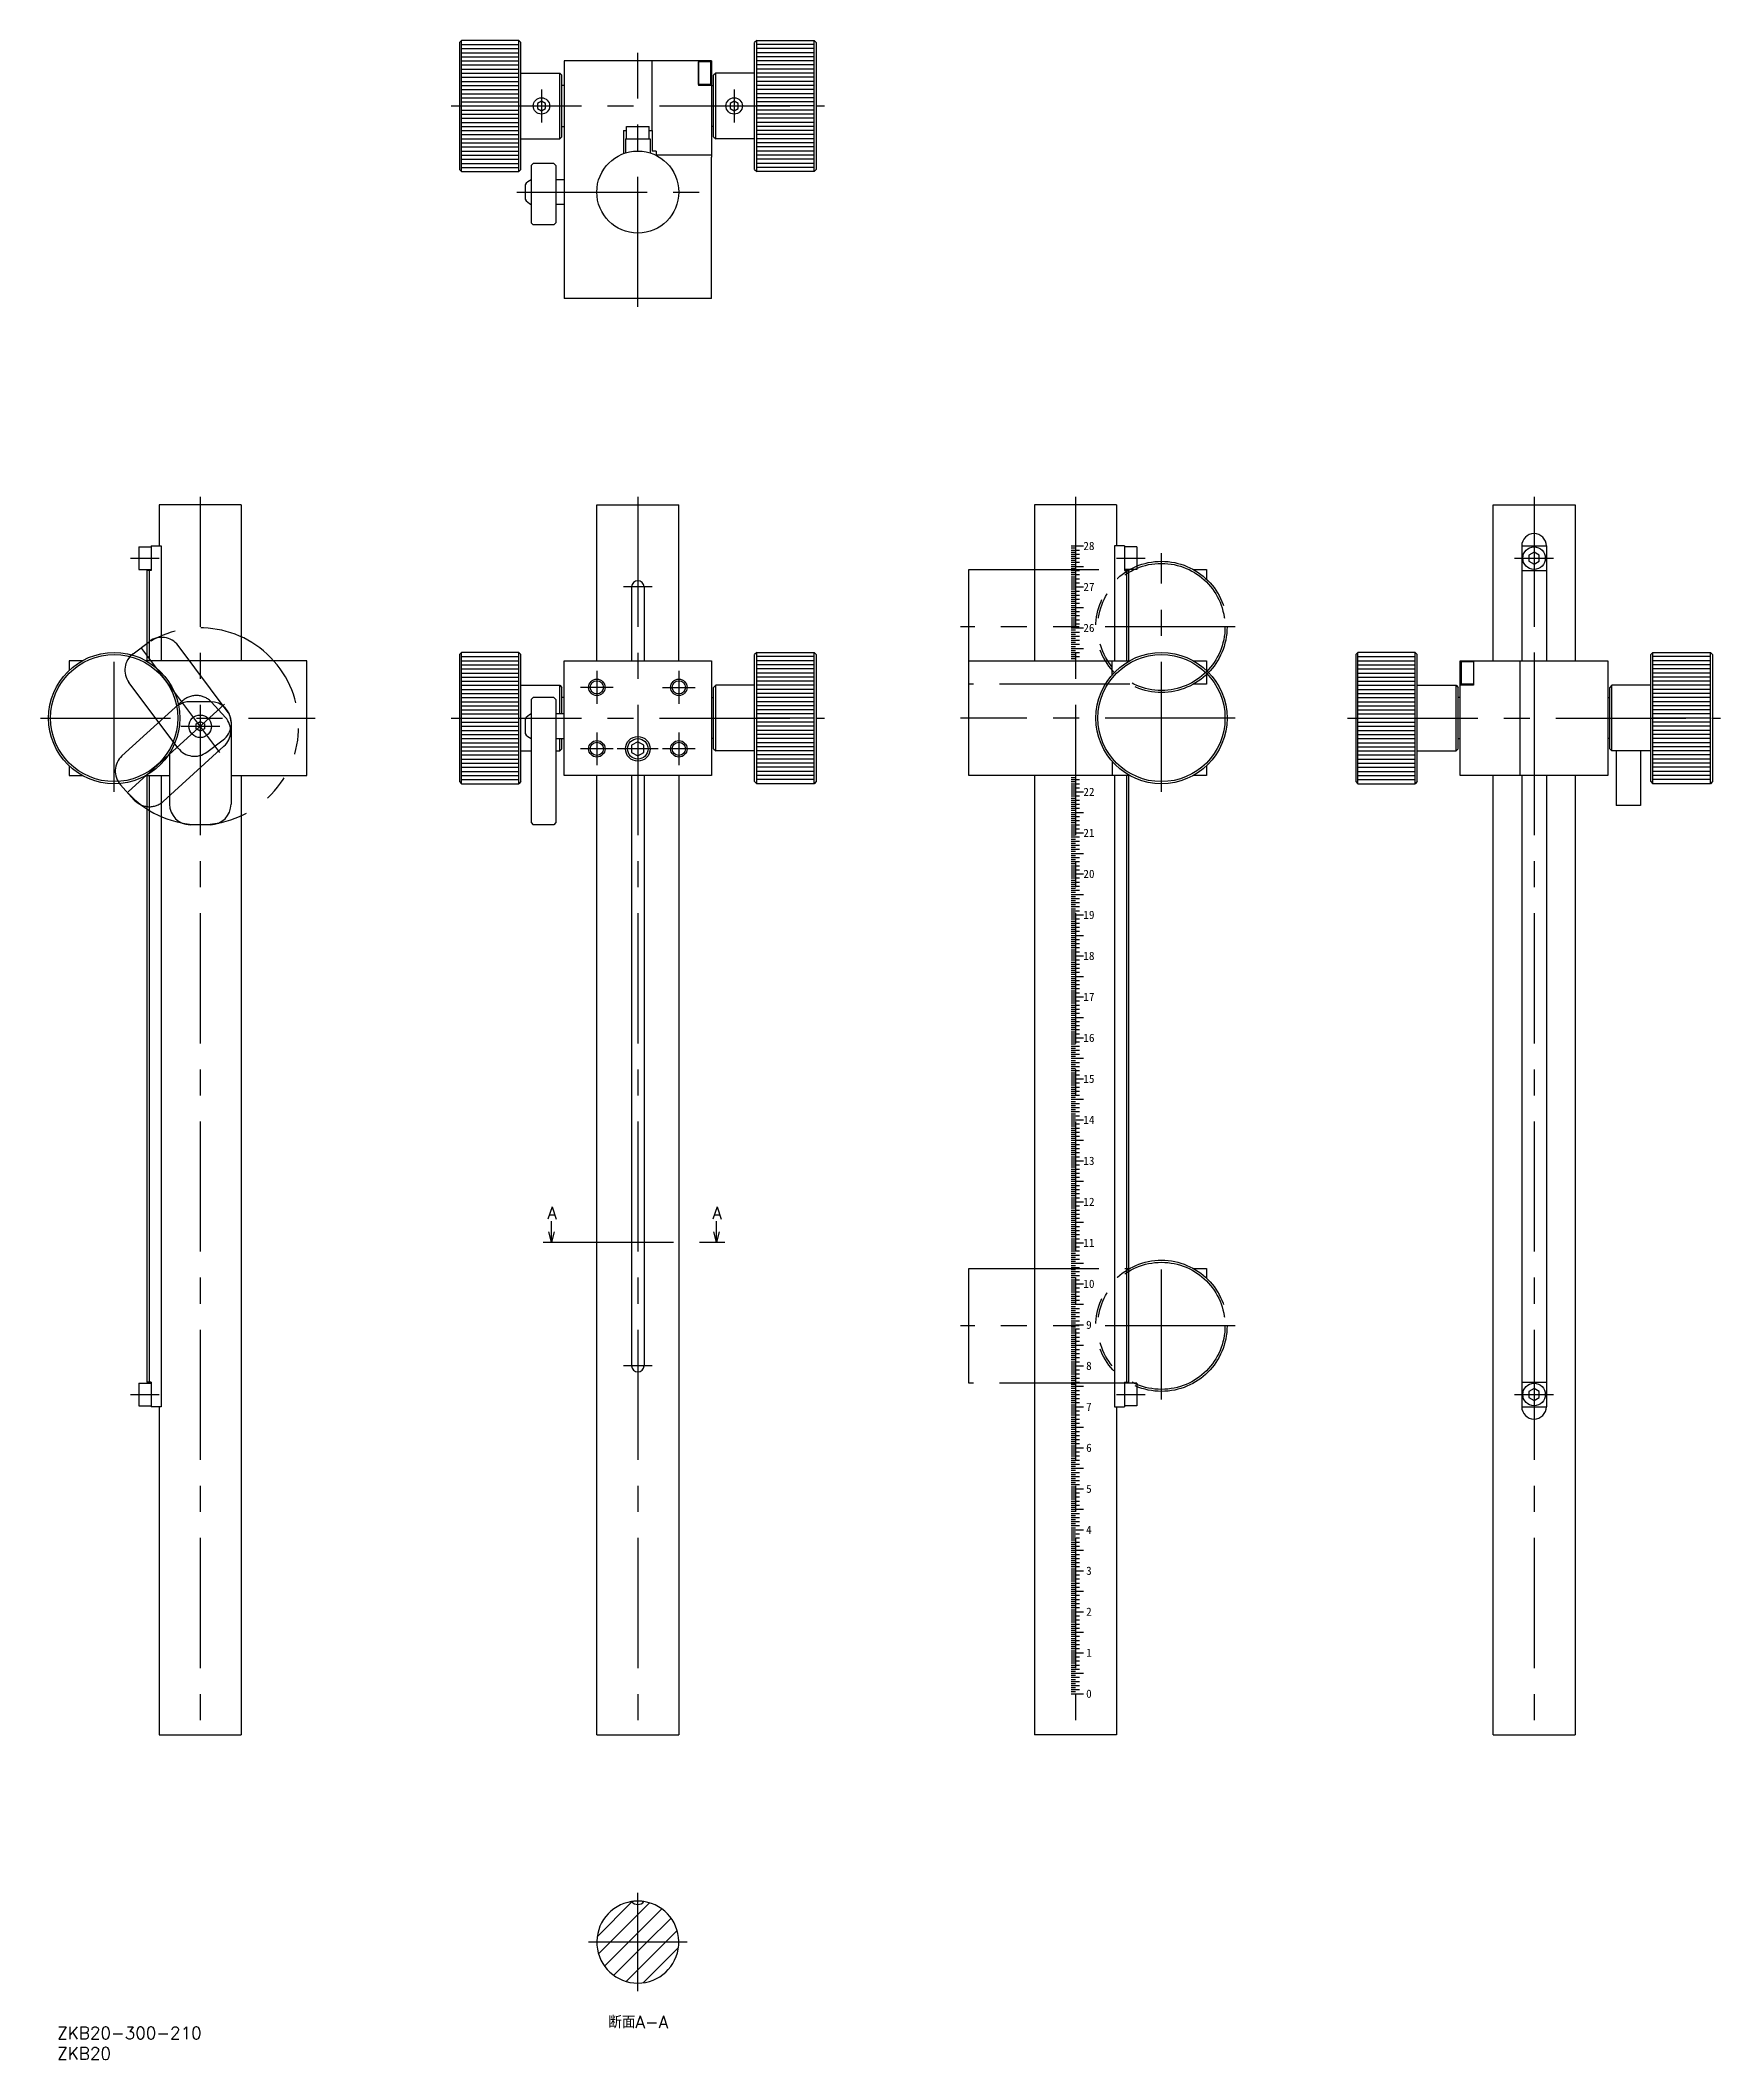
# Model space of a CAD drawing. Extents: x -146 to 264, y -327 to 165.
import ezdxf
from ezdxf.enums import TextEntityAlignment as Align

# ---------------------------------------------------------------- set-up
doc = ezdxf.new("R2010")
doc.units = 0
doc.linetypes.add('CENTER', pattern=[50.8, 31.75, -6.35, 6.35, -6.35])
doc.linetypes.add('PHANTOM', pattern=[63.5, 31.75, -6.35, 6.35, -6.35, 6.35, -6.35])
doc.layers.get('0').update_dxf_attribs({"linetype": 'CONTINUOUS'})
doc.layers.add('CENTER', color=1, linetype='CONTINUOUS')
doc.styles.add('MESR', font='txt', dxfattribs={"height": 2})
doc.styles.get("Standard").update_dxf_attribs({"font": 'txt.shx', "height": 3, "bigfont": 'bigfont.shx'})

# ---------------------------------------------------------------- blocks, each defined once
blk = doc.blocks.new('*U2')
at = {"color": 7, "linetype": 'CONTINUOUS'}
blk.add_text('ZKB20', height=3, dxfattribs=at).set_placement((-141.61, -327.26))
blk = doc.blocks.new('*U3')
at = {"color": 7, "linetype": 'CONTINUOUS'}
blk.add_text('ZKB20-300-210', height=3, dxfattribs=at).set_placement((-141.61, -322.26))
blk = doc.blocks.new('*U4')
at = {"color": 137, "linetype": 'CONTINUOUS'}
blk.add_text('断面A-A', height=3, dxfattribs=at).set_placement((-7.18, -319.61))
blk = doc.blocks.new('_OPEN30')
at = {"color": 0, "linetype": 'BYBLOCK'}
for p, q in [((-1, 0.27), (0, 0)), ((0, 0), (-1, -0.27)), ((0, 0), (-1, 0))]:
    blk.add_line(p, q, dxfattribs=at)
blk = doc.blocks.new('*U5')
at = {"color": 7, "linetype": 'CONTINUOUS'}
blk.add_lwpolyline([(19.2, -125.34), (19.2, -122.73)], dxfattribs=at)
at = {"color": 7, "linetype": 'CONTINUOUS', "xscale": 2.5, "yscale": 2.5, "zscale": 2.5, "rotation": 270}
blk.add_blockref('_OPEN30', (19.2, -127.84), dxfattribs=at)
blk = doc.blocks.new('*U6')
at = {"color": 137, "linetype": 'CONTINUOUS'}
blk.add_text('A', height=3, dxfattribs=at).set_placement((18.18, -122.21))
blk = doc.blocks.new('*U7')
at = {"color": 7, "linetype": 'CONTINUOUS'}
blk.add_lwpolyline([(-21.06, -125.34), (-21.06, -122.73)], dxfattribs=at)
at = {"color": 7, "linetype": 'CONTINUOUS', "xscale": 2.5, "yscale": 2.5, "zscale": 2.5, "rotation": 270}
blk.add_blockref('_OPEN30', (-21.06, -127.84), dxfattribs=at)
blk = doc.blocks.new('*U8')
at = {"color": 137, "linetype": 'CONTINUOUS'}
blk.add_text('A', height=3, dxfattribs=at).set_placement((-22.08, -122.21))

msp = doc.modelspace()

# ---------------------------------------------------------------- linework, layer by layer
at = {"color": 7, "linetype": 'CONTINUOUS'}
for p, q in [((-43, 165.33), (-43.5, 164.83)), ((-43.5, 164.83), (-43.5, 133.83)), ((-43, 133.33), (-43, 165.33)), ((-29, 165.33), (-43, 165.33)), ((-43, 164.33), (-29, 164.33)), ((-43, 163.33), (-29, 163.33)), ((-29, 133.33), (-29, 165.33)), ((-29, 165.33), (-28.5, 164.83)), ((-28.5, 157.33), (-28.5, 164.83)), ((29, 165.33), (28.5, 164.83)), ((28.5, 157.33), (28.5, 164.83)), ((29, 165.33), (43, 165.33)), ((29, 133.33), (29, 165.33)), ((43, 164.33), (29, 164.33)), ((43, 163.33), (29, 163.33)), ((43, 133.33), (43, 165.33)), ((43, 165.33), (43.5, 164.83)), ((43.5, 164.83), (43.5, 133.83)), ((-43, 162.33), (-29, 162.33)), ((-43, 161.33), (-29, 161.33)), ((-43, 160.33), (-29, 160.33)), ((-43, 159.33), (-29, 159.33)), ((-43, 158.33), (-29, 158.33)), ((-18, 160.33), (-18, 102.33)), ((3, 160.33), (-18, 160.33)), ((18, 160.33), (3, 160.33)), ((3.5, 143.33), (3.5, 160.33)), ((14.8, 160.33), (14.8, 154.33)), ((17.8, 160.08), (14.8, 160.08)), ((14.8, 154.58), (14.8, 160.08)), ((17.8, 154.58), (17.8, 160.08)), ((18, 160.33), (18, 136.83)), ((43, 162.33), (29, 162.33)), ((43, 161.33), (29, 161.33)), ((43, 160.33), (29, 160.33)), ((43, 159.33), (29, 159.33)), ((43, 158.33), (29, 158.33)), ((-43, 157.33), (-29, 157.33)), ((-43, 156.33), (-29, 156.33)), ((-43, 155.33), (-29, 155.33)), ((-43, 154.33), (-29, 154.33)), ((-43, 153.33), (-29, 153.33)), ((-28.5, 157.33), (-19, 157.33)), ((-28.5, 133.83), (-28.5, 157.33)), ((-19, 141.33), (-19, 157.33)), ((-19, 157.33), (-18.5, 156.83)), ((-18.5, 141.83), (-18.5, 156.83)), ((-18, 154.33), (-18.5, 154.33)), ((17.8, 154.58), (14.8, 154.58)), ((18, 154.33), (14.8, 154.33)), ((18, 154.33), (18.5, 154.33)), ((19, 157.33), (18.5, 156.83)), ((18.5, 141.83), (18.5, 156.83)), ((19, 141.33), (19, 157.33)), ((28.5, 157.33), (19, 157.33)), ((28.5, 133.83), (28.5, 157.33)), ((43, 157.33), (29, 157.33)), ((43, 156.33), (29, 156.33)), ((43, 155.33), (29, 155.33)), ((43, 154.33), (29, 154.33)), ((43, 153.33), (29, 153.33)), ((-43, 152.33), (-29, 152.33)), ((-43, 151.33), (-29, 151.33)), ((-43, 150.33), (-29, 150.33)), ((-43, 149.33), (-29, 149.33)), ((-43, 148.33), (-29, 148.33)), ((-23.5, 150.48), (-24.5, 149.91)), ((-24.5, 149.91), (-24.5, 148.75)), ((-24.5, 148.75), (-23.5, 148.17)), ((-22.5, 149.91), (-23.5, 150.48)), ((-23.5, 148.17), (-22.5, 148.75)), ((-22.5, 148.75), (-22.5, 149.91)), ((23.5, 150.48), (22.5, 149.91)), ((22.5, 149.91), (22.5, 148.75)), ((22.5, 148.75), (23.5, 148.17)), ((24.5, 149.91), (23.5, 150.48)), ((23.5, 148.17), (24.5, 148.75)), ((24.5, 148.75), (24.5, 149.91)), ((43, 152.33), (29, 152.33)), ((43, 151.33), (29, 151.33)), ((43, 150.33), (29, 150.33)), ((43, 149.33), (29, 149.33)), ((43, 148.33), (29, 148.33)), ((-43, 147.33), (-29, 147.33)), ((-43, 146.33), (-29, 146.33)), ((-43, 145.33), (-29, 145.33)), ((-43, 144.33), (-29, 144.33)), ((-43, 143.33), (-29, 143.33)), ((-18.5, 144.33), (-18, 144.33)), ((-3.5, 143.33), (-3.5, 137.7)), ((-3.5, 143.33), (-2.75, 143.33)), ((-2.75, 144.33), (2.75, 144.33)), ((-2.75, 141.33), (-2.75, 144.33)), ((2.75, 141.33), (2.75, 144.33)), ((2.75, 143.33), (3.5, 143.33)), ((3.5, 143.33), (3.5, 138.33)), ((18.5, 144.33), (18, 144.33)), ((43, 147.33), (29, 147.33)), ((43, 146.33), (29, 146.33)), ((43, 145.33), (29, 145.33)), ((43, 144.33), (29, 144.33)), ((43, 143.33), (29, 143.33)), ((-43, 142.33), (-29, 142.33)), ((-43, 141.33), (-29, 141.33)), ((-43, 140.33), (-29, 140.33)), ((-43, 139.33), (-29, 139.33)), ((-43, 138.33), (-29, 138.33)), ((-28.5, 141.33), (-19, 141.33)), ((-18.5, 141.83), (-19, 141.33)), ((-3, 141.33), (-3, 137.87)), ((-3, 141.33), (3, 141.33)), ((3, 141.33), (3, 137.87)), ((4.5, 138.33), (3.5, 138.33)), ((4.5, 138.33), (4.5, 137.33)), ((18.5, 141.83), (19, 141.33)), ((28.5, 141.33), (19, 141.33)), ((43, 142.33), (29, 142.33)), ((43, 141.33), (29, 141.33)), ((43, 140.33), (29, 140.33)), ((43, 139.33), (29, 139.33)), ((43, 138.33), (29, 138.33)), ((-43.5, 133.83), (-43, 133.33)), ((-43, 137.33), (-29, 137.33)), ((-43, 136.33), (-29, 136.33)), ((-43, 135.33), (-29, 135.33)), ((-43, 134.33), (-29, 134.33)), ((-43, 133.33), (-29, 133.33)), ((-28.5, 133.83), (-29, 133.33)), ((-25.5, 135.33), (-26, 134.83)), ((-26, 134.83), (-26, 120.83)), ((-20.5, 135.33), (-25.5, 135.33)), ((-20.5, 135.33), (-20, 134.83)), ((-20, 134.83), (-20, 120.83)), ((18, 137.33), (4.36, 137.33)), ((18, 102.33), (18, 136.83)), ((28.5, 133.83), (29, 133.33)), ((43, 137.33), (29, 137.33)), ((43, 136.33), (29, 136.33)), ((43, 135.33), (29, 135.33)), ((43, 134.33), (29, 134.33)), ((43, 133.33), (29, 133.33)), ((43.5, 133.83), (43, 133.33)), ((-27.5, 130.06), (-27.5, 126.6)), ((-18, 131.33), (-20, 131.33)), ((-18, 125.33), (-20, 125.33)), ((-26, 120.83), (-25.5, 120.33)), ((-20.5, 120.33), (-25.5, 120.33)), ((-20, 120.83), (-20.5, 120.33)), ((18, 102.33), (-18, 102.33)), ((-96.72, 52), (-116.72, 52)), ((-116.72, 52), (-116.72, 42)), ((-96.72, 52), (-96.72, 14)), ((-10, 14), (-10, 52)), ((-10, 52), (10, 52)), ((10, 14), (10, 52)), ((96.72, 52), (96.72, 14)), ((116.72, 52), (96.72, 52)), ((116.72, 52), (116.72, 42)), ((208.6, 14), (208.6, 52)), ((208.6, 52), (228.6, 52)), ((228.6, 52), (228.6, 14)), ((-121.72, 41.75), (-118.72, 41.75)), ((-121.72, 41.75), (-121.72, 36.25)), ((-118.72, 42), (-118.72, 36)), ((-118.72, 42), (-116.26, 42)), ((-116.26, 42), (-116.26, 14)), ((105.72, 42), (108.72, 42)), ((105.72, 41.5), (106.72, 41.5)), ((105.72, 41), (107.72, 41)), ((105.72, 40.5), (106.72, 40.5)), ((105.72, 40), (107.72, 40)), ((105.72, 39.5), (106.72, 39.5)), ((116.26, 42), (116.26, 14)), ((118.72, 42), (116.26, 42)), ((118.72, 42), (118.72, 36)), ((121.72, 41.75), (118.72, 41.75)), ((121.72, 41.75), (121.72, 36.25)), ((215.6, 42), (215.6, 14)), ((215.6, 42), (221.6, 42)), ((218.6, 40.44), (217.35, 39.72)), ((217.35, 39.72), (217.35, 38.28)), ((219.85, 39.72), (218.6, 40.44)), ((219.85, 38.28), (219.85, 39.72)), ((221.6, 42), (221.6, 14)), ((-121.72, 36.25), (-118.72, 36.25)), ((-119.72, 36), (-119.72, 14)), ((-118.72, 36), (-119.72, 36)), ((-119.22, 36), (-119.22, 14)), ((105.72, 39), (107.72, 39)), ((105.72, 38.5), (106.72, 38.5)), ((105.72, 38), (107.72, 38)), ((105.72, 37.5), (106.72, 37.5)), ((105.72, 37), (108.72, 37)), ((105.72, 36.5), (106.72, 36.5)), ((105.72, 36), (107.72, 36)), ((105.72, 35.5), (106.72, 35.5)), ((105.72, 35), (107.72, 35)), ((105.72, 34.5), (106.72, 34.5)), ((121.72, 36.25), (118.72, 36.25)), ((118.72, 36), (119.72, 36)), ((119.22, 36), (119.22, 14)), ((119.72, 36), (119.72, 14)), ((215.6, 36), (221.6, 36)), ((217.35, 38.28), (218.6, 37.56)), ((218.6, 37.56), (219.85, 38.28)), ((-1.51, 32), (-1.51, 14)), ((1.51, 32), (1.51, 14)), ((105.72, 34), (107.72, 34)), ((105.72, 33.5), (106.72, 33.5)), ((105.72, 33), (107.72, 33)), ((105.72, 32.5), (106.72, 32.5)), ((105.72, 32), (108.72, 32)), ((105.72, 31.5), (106.72, 31.5)), ((105.72, 31), (107.72, 31)), ((105.72, 30.5), (106.72, 30.5)), ((105.72, 30), (107.72, 30)), ((105.72, 29.5), (106.72, 29.5)), ((105.72, 29), (107.72, 29)), ((105.72, 28.5), (106.72, 28.5)), ((105.72, 28), (107.72, 28)), ((105.72, 27.5), (106.72, 27.5)), ((105.72, 27), (108.72, 27)), ((105.72, 26.5), (106.72, 26.5)), ((105.72, 26), (107.72, 26)), ((105.72, 25.5), (106.72, 25.5)), ((105.72, 25), (107.72, 25)), ((105.72, 24.5), (106.72, 24.5)), ((105.72, 24), (107.72, 24)), ((105.72, 23.5), (106.72, 23.5)), ((105.72, 23), (107.72, 23)), ((105.72, 22.5), (106.72, 22.5)), ((105.72, 22), (108.72, 22)), ((105.72, 21.5), (106.72, 21.5)), ((105.72, 21), (107.72, 21)), ((105.72, 20.5), (106.72, 20.5)), ((105.72, 20), (107.72, 20)), ((-43, 16), (-43.5, 15.5)), ((-43.5, 15.5), (-43.5, -15.5)), ((-43, -16), (-43, 16)), ((-29, 16), (-43, 16)), ((-43, 15), (-29, 15)), ((-29, -16), (-29, 16)), ((-29, 16), (-28.5, 15.5)), ((-28.5, 8), (-28.5, 15.5)), ((29, 16), (28.5, 15.5)), ((28.5, 8), (28.5, 15.5)), ((29, 16), (43, 16)), ((29, -16), (29, 16)), ((43, 15), (29, 15)), ((43, -16), (43, 16)), ((43, 16), (43.5, 15.5)), ((43.5, 15.5), (43.5, -15.5)), ((105.72, 19.5), (106.72, 19.5)), ((105.72, 19), (107.72, 19)), ((105.72, 18.5), (106.72, 18.5)), ((105.72, 18), (107.72, 18)), ((105.72, 17.5), (106.72, 17.5)), ((105.72, 17), (108.72, 17)), ((105.72, 16.5), (106.72, 16.5)), ((105.72, 16), (107.72, 16)), ((105.72, 15.5), (106.72, 15.5)), ((105.72, 15), (107.72, 15)), ((175.6, 16), (175.1, 15.5)), ((175.1, 15.5), (175.1, -15.5)), ((175.6, -16), (175.6, 16)), ((189.6, 16), (175.6, 16)), ((175.6, 15), (189.6, 15)), ((189.6, -16), (189.6, 16)), ((189.6, 16), (190.1, 15.5)), ((190.1, 8), (190.1, 15.5)), ((247.6, 16), (247.1, 15.5)), ((247.1, 8), (247.1, 15.5)), ((247.6, -16), (247.6, 16)), ((247.6, 16), (261.6, 16)), ((261.6, 15), (247.6, 15)), ((261.6, -16), (261.6, 16)), ((261.6, 16), (262.1, 15.5)), ((262.1, 15.5), (262.1, -15.5)), ((-138.72, 14), (-138.72, 11.62)), ((-135.46, 14), (-138.72, 14)), ((-80.72, 14), (-119.97, 14)), ((-80.72, -14), (-80.72, 14)), ((-43, 14), (-29, 14)), ((-43, 13), (-29, 13)), ((-43, 12), (-29, 12)), ((-43, 11), (-29, 11)), ((-43, 10), (-29, 10)), ((-18, -14), (-18, 14)), ((-18, 14), (18, 14)), ((18, 14), (18, -14)), ((43, 14), (29, 14)), ((43, 13), (29, 13)), ((43, 12), (29, 12)), ((43, 11), (29, 11)), ((43, 10), (29, 10)), ((80.72, 14), (119.97, 14)), ((80.72, -14), (80.72, 14)), ((105.72, 14.5), (106.72, 14.5)), ((115.72, 10.58), (115.72, 14)), ((135.46, 14), (138.72, 14)), ((138.72, 14), (138.72, 11.62)), ((175.6, 14), (189.6, 14)), ((175.6, 13), (189.6, 13)), ((175.6, 12), (189.6, 12)), ((175.6, 11), (189.6, 11)), ((175.6, 10), (189.6, 10)), ((200.6, 14), (236.6, 14)), ((200.6, -14), (200.6, 14)), ((200.8, 13.75), (200.8, 8.25)), ((203.8, 13.75), (200.8, 13.75)), ((203.8, 14), (203.8, 8)), ((215.1, 14), (215.1, -14)), ((236.6, 14), (236.6, -14)), ((261.6, 14), (247.6, 14)), ((261.6, 13), (247.6, 13)), ((261.6, 12), (247.6, 12)), ((261.6, 11), (247.6, 11)), ((261.6, 10), (247.6, 10)), ((-43, 9), (-29, 9)), ((-43, 8), (-29, 8)), ((-43, 7), (-29, 7)), ((-43, 6), (-29, 6)), ((-43, 5), (-29, 5)), ((-28.5, 8), (-19, 8)), ((-28.5, -15.5), (-28.5, 8)), ((-25.5, 5), (-26, 4.5)), ((-20.5, 5), (-25.5, 5)), ((-20.5, 5), (-20, 4.5)), ((-19, 1), (-19, 8)), ((-19, 8), (-18.5, 7.5)), ((-18.5, 1), (-18.5, 7.5)), ((-18, 5), (-18.5, 5)), ((18, 5), (18.5, 5)), ((19, 8), (18.5, 7.5)), ((18.5, -7.5), (18.5, 7.5)), ((28.5, 8), (19, 8)), ((19, -8), (19, 8)), ((28.5, -15.5), (28.5, 8)), ((43, 9), (29, 9)), ((43, 8), (29, 8)), ((43, 7), (29, 7)), ((43, 6), (29, 6)), ((43, 5), (29, 5)), ((175.6, 9), (189.6, 9)), ((175.6, 8), (189.6, 8)), ((175.6, 7), (189.6, 7)), ((175.6, 6), (189.6, 6)), ((175.6, 5), (189.6, 5)), ((190.1, -15.5), (190.1, 8)), ((190.1, 8), (199.6, 8)), ((199.6, -8), (199.6, 8)), ((199.6, 8), (200.1, 7.5)), ((200.1, -7.5), (200.1, 7.5)), ((200.6, 5), (200.1, 5)), ((203.8, 8), (200.6, 8)), ((203.8, 8.25), (200.8, 8.25)), ((236.6, 5), (237.1, 5)), ((237.6, 8), (237.1, 7.5)), ((237.1, -7.5), (237.1, 7.5)), ((247.1, 8), (237.6, 8)), ((237.6, -8), (237.6, 8)), ((247.1, -15.5), (247.1, 8)), ((261.6, 9), (247.6, 9)), ((261.6, 8), (247.6, 8)), ((261.6, 7), (247.6, 7)), ((261.6, 6), (247.6, 6)), ((261.6, 5), (247.6, 5)), ((-104.22, 4), (-109.22, 4)), ((-43, 4), (-29, 4)), ((-43, 3), (-29, 3)), ((-43, 2), (-29, 2)), ((-43, 1), (-29, 1)), ((-43, 0), (-29, 0)), ((-26, 4.5), (-26, -25.5)), ((-20, 4.5), (-20, -25.5)), ((-18, 1), (-20, 1)), ((43, 4), (29, 4)), ((43, 3), (29, 3)), ((43, 2), (29, 2)), ((43, 1), (29, 1)), ((43, 0), (29, 0)), ((175.6, 4), (189.6, 4)), ((175.6, 3), (189.6, 3)), ((175.6, 2), (189.6, 2)), ((175.6, 1), (189.6, 1)), ((261.6, 4), (247.6, 4)), ((261.6, 3), (247.6, 3)), ((261.6, 2), (247.6, 2)), ((261.6, 1), (247.6, 1)), ((-107.72, -1.42), (-106.72, -0.85)), ((-107.72, -2.58), (-107.72, -1.42)), ((-106.72, -3.15), (-107.72, -2.58)), ((-106.72, -0.85), (-105.72, -1.42)), ((-105.72, -2.58), (-106.72, -3.15)), ((-105.72, -1.42), (-105.72, -2.58)), ((-99.22, -1), (-99.22, -21)), ((-43, -1), (-29, -1)), ((-43, -2), (-29, -2)), ((-43, -3), (-29, -3)), ((-43, -4), (-29, -4)), ((-27.5, -0.27), (-27.5, -3.73)), ((43, -1), (29, -1)), ((43, -2), (29, -2)), ((43, -3), (29, -3)), ((43, -4), (29, -4)), ((175.6, 0), (189.6, 0)), ((175.6, -1), (189.6, -1)), ((175.6, -2), (189.6, -2)), ((175.6, -3), (189.6, -3)), ((175.6, -4), (189.6, -4)), ((261.6, 0), (247.6, 0)), ((261.6, -1), (247.6, -1)), ((261.6, -2), (247.6, -2)), ((261.6, -3), (247.6, -3)), ((261.6, -4), (247.6, -4)), ((-114.22, -8.59), (-114.22, -21)), ((-43, -5), (-29, -5)), ((-43, -6), (-29, -6)), ((-43, -7), (-29, -7)), ((-43, -8), (-29, -8)), ((-43, -9), (-29, -9)), ((-28.5, -8), (-26, -8)), ((-20, -5), (-18, -5)), ((-20, -8), (-19, -8)), ((-19, -8), (-19, -5)), ((-19, -8), (-18.5, -7.5)), ((-18.5, -7.5), (-18.5, -5)), ((0, -5.77), (-1.5, -6.63)), ((-1.5, -6.63), (-1.5, -8.37)), ((-1.5, -8.37), (0, -9.23)), ((1.5, -6.63), (0, -5.77)), ((0, -9.23), (1.5, -8.37)), ((1.5, -8.37), (1.5, -6.63)), ((18.5, -5), (18, -5)), ((18.5, -7.5), (19, -8)), ((28.5, -8), (19, -8)), ((43, -5), (29, -5)), ((43, -6), (29, -6)), ((43, -7), (29, -7)), ((43, -8), (29, -8)), ((43, -9), (29, -9)), ((175.6, -5), (189.6, -5)), ((175.6, -6), (189.6, -6)), ((175.6, -7), (189.6, -7)), ((175.6, -8), (189.6, -8)), ((175.6, -9), (189.6, -9)), ((190.1, -8), (199.6, -8)), ((200.1, -7.5), (199.6, -8)), ((200.1, -5), (200.6, -5)), ((237.1, -5), (236.6, -5)), ((237.1, -7.5), (237.6, -8)), ((247.1, -8), (237.6, -8)), ((238.6, -8), (238.6, -21.32)), ((244.6, -8), (244.6, -21.32)), ((261.6, -5), (247.6, -5)), ((261.6, -6), (247.6, -6)), ((261.6, -7), (247.6, -7)), ((261.6, -8), (247.6, -8)), ((261.6, -9), (247.6, -9)), ((-138.72, -11.62), (-138.72, -14)), ((-138.72, -14), (-135.46, -14)), ((-119.97, -14), (-114.22, -14)), ((-119.72, -14), (-119.72, -162)), ((-119.22, -14), (-119.22, -162)), ((-116.26, -14), (-116.26, -168)), ((-99.22, -14), (-80.72, -14)), ((-96.72, -14), (-96.72, -248)), ((-43, -10), (-29, -10)), ((-43, -11), (-29, -11)), ((-43, -12), (-29, -12)), ((-43, -13), (-29, -13)), ((-43, -14), (-29, -14)), ((18, -14), (-18, -14)), ((-10, -248), (-10, -14)), ((-1.51, -14), (-1.51, -158)), ((1.51, -14), (1.51, -158)), ((10, -14), (10, -248)), ((43, -10), (29, -10)), ((43, -11), (29, -11)), ((43, -12), (29, -12)), ((43, -13), (29, -13)), ((43, -14), (29, -14)), ((119.97, -14), (80.72, -14)), ((96.72, -14), (96.72, -248)), ((105.72, -14.5), (106.72, -14.5)), ((115.72, -10.58), (115.72, -14)), ((116.26, -14), (116.26, -168)), ((119.22, -14), (119.22, -162)), ((119.72, -14), (119.72, -162)), ((138.72, -14), (135.46, -14)), ((138.72, -11.62), (138.72, -14)), ((175.6, -10), (189.6, -10)), ((175.6, -11), (189.6, -11)), ((175.6, -12), (189.6, -12)), ((175.6, -13), (189.6, -13)), ((175.6, -14), (189.6, -14)), ((236.6, -14), (200.6, -14)), ((208.6, -248), (208.6, -14)), ((215.6, -14), (215.6, -168)), ((221.6, -14), (221.6, -168)), ((228.6, -14), (228.6, -248)), ((261.6, -10), (247.6, -10)), ((261.6, -11), (247.6, -11)), ((261.6, -12), (247.6, -12)), ((261.6, -13), (247.6, -13)), ((261.6, -14), (247.6, -14)), ((-43.5, -15.5), (-43, -16)), ((-43, -15), (-29, -15)), ((-43, -16), (-29, -16)), ((-28.5, -15.5), (-29, -16)), ((28.5, -15.5), (29, -16)), ((43, -15), (29, -15)), ((43, -16), (29, -16)), ((43.5, -15.5), (43, -16)), ((105.72, -15), (107.72, -15)), ((105.72, -15.5), (106.72, -15.5)), ((105.72, -16), (107.72, -16)), ((105.72, -16.5), (106.72, -16.5)), ((105.72, -17), (107.72, -17)), ((105.72, -17.5), (106.72, -17.5)), ((105.72, -18), (108.72, -18)), ((105.72, -18.5), (106.72, -18.5)), ((105.72, -19), (107.72, -19)), ((105.72, -19.5), (106.72, -19.5)), ((175.1, -15.5), (175.6, -16)), ((175.6, -15), (189.6, -15)), ((175.6, -16), (189.6, -16)), ((190.1, -15.5), (189.6, -16)), ((247.1, -15.5), (247.6, -16)), ((261.6, -15), (247.6, -15)), ((261.6, -16), (247.6, -16)), ((262.1, -15.5), (261.6, -16)), ((105.72, -20), (107.72, -20)), ((105.72, -20.5), (106.72, -20.5)), ((105.72, -21), (107.72, -21)), ((105.72, -21.5), (106.72, -21.5)), ((105.72, -22), (107.72, -22)), ((105.72, -22.5), (106.72, -22.5)), ((105.72, -23), (108.72, -23)), ((105.72, -23.5), (106.72, -23.5)), ((105.72, -24), (107.72, -24)), ((105.72, -24.5), (106.72, -24.5)), ((244.6, -21.32), (238.6, -21.32)), ((-104.22, -26), (-109.22, -26)), ((-26, -25.5), (-25.5, -26)), ((-20.5, -26), (-25.5, -26)), ((-20, -25.5), (-20.5, -26)), ((105.72, -25), (107.72, -25)), ((105.72, -25.5), (106.72, -25.5)), ((105.72, -26), (107.72, -26)), ((105.72, -26.5), (106.72, -26.5)), ((105.72, -27), (107.72, -27)), ((105.72, -27.5), (106.72, -27.5)), ((105.72, -28), (108.72, -28)), ((105.72, -28.5), (106.72, -28.5)), ((105.72, -29), (107.72, -29)), ((105.72, -29.5), (106.72, -29.5)), ((105.72, -30), (107.72, -30)), ((105.72, -30.5), (106.72, -30.5)), ((105.72, -31), (107.72, -31)), ((105.72, -31.5), (106.72, -31.5)), ((105.72, -32), (107.72, -32)), ((105.72, -32.5), (106.72, -32.5)), ((105.72, -33), (108.72, -33)), ((105.72, -33.5), (106.72, -33.5)), ((105.72, -34), (107.72, -34)), ((105.72, -34.5), (106.72, -34.5)), ((105.72, -35), (107.72, -35)), ((105.72, -35.5), (106.72, -35.5)), ((105.72, -36), (107.72, -36)), ((105.72, -36.5), (106.72, -36.5)), ((105.72, -37), (107.72, -37)), ((105.72, -37.5), (106.72, -37.5)), ((105.72, -38), (108.72, -38)), ((105.72, -38.5), (106.72, -38.5)), ((105.72, -39), (107.72, -39)), ((105.72, -39.5), (106.72, -39.5)), ((105.72, -40), (107.72, -40)), ((105.72, -40.5), (106.72, -40.5)), ((105.72, -41), (107.72, -41)), ((105.72, -41.5), (106.72, -41.5)), ((105.72, -42), (107.72, -42)), ((105.72, -42.5), (106.72, -42.5)), ((105.72, -43), (108.72, -43)), ((105.72, -43.5), (106.72, -43.5)), ((105.72, -44), (107.72, -44)), ((105.72, -44.5), (106.72, -44.5)), ((105.72, -45), (107.72, -45)), ((105.72, -45.5), (106.72, -45.5)), ((105.72, -46), (107.72, -46)), ((105.72, -46.5), (106.72, -46.5)), ((105.72, -47), (107.72, -47)), ((105.72, -47.5), (106.72, -47.5)), ((105.72, -48), (108.72, -48)), ((105.72, -48.5), (106.72, -48.5)), ((105.72, -49), (107.72, -49)), ((105.72, -49.5), (106.72, -49.5)), ((105.72, -50), (107.72, -50)), ((105.72, -50.5), (106.72, -50.5)), ((105.72, -51), (107.72, -51)), ((105.72, -51.5), (106.72, -51.5)), ((105.72, -52), (107.72, -52)), ((105.72, -52.5), (106.72, -52.5)), ((105.72, -53), (108.72, -53)), ((105.72, -53.5), (106.72, -53.5)), ((105.72, -54), (107.72, -54)), ((105.72, -54.5), (106.72, -54.5)), ((105.72, -55), (107.72, -55)), ((105.72, -55.5), (106.72, -55.5)), ((105.72, -56), (107.72, -56)), ((105.72, -56.5), (106.72, -56.5)), ((105.72, -57), (107.72, -57)), ((105.72, -57.5), (106.72, -57.5)), ((105.72, -58), (108.72, -58)), ((105.72, -58.5), (106.72, -58.5)), ((105.72, -59), (107.72, -59)), ((105.72, -59.5), (106.72, -59.5)), ((105.72, -60), (107.72, -60)), ((105.72, -60.5), (106.72, -60.5)), ((105.72, -61), (107.72, -61)), ((105.72, -61.5), (106.72, -61.5)), ((105.72, -62), (107.72, -62)), ((105.72, -62.5), (106.72, -62.5)), ((105.72, -63), (108.72, -63)), ((105.72, -63.5), (106.72, -63.5)), ((105.72, -64), (107.72, -64)), ((105.72, -64.5), (106.72, -64.5)), ((105.72, -65), (107.72, -65)), ((105.72, -65.5), (106.72, -65.5)), ((105.72, -66), (107.72, -66)), ((105.72, -66.5), (106.72, -66.5)), ((105.72, -67), (107.72, -67)), ((105.72, -67.5), (106.72, -67.5)), ((105.72, -68), (108.72, -68)), ((105.72, -68.5), (106.72, -68.5)), ((105.72, -69), (107.72, -69)), ((105.72, -69.5), (106.72, -69.5)), ((105.72, -70), (107.72, -70)), ((105.72, -70.5), (106.72, -70.5)), ((105.72, -71), (107.72, -71)), ((105.72, -71.5), (106.72, -71.5)), ((105.72, -72), (107.72, -72)), ((105.72, -72.5), (106.72, -72.5)), ((105.72, -73), (108.72, -73)), ((105.72, -73.5), (106.72, -73.5)), ((105.72, -74), (107.72, -74)), ((105.72, -74.5), (106.72, -74.5)), ((105.72, -75), (107.72, -75)), ((105.72, -75.5), (106.72, -75.5)), ((105.72, -76), (107.72, -76)), ((105.72, -76.5), (106.72, -76.5)), ((105.72, -77), (107.72, -77)), ((105.72, -77.5), (106.72, -77.5)), ((105.72, -78), (108.72, -78)), ((105.72, -78.5), (106.72, -78.5)), ((105.72, -79), (107.72, -79)), ((105.72, -79.5), (106.72, -79.5)), ((105.72, -80), (107.72, -80)), ((105.72, -80.5), (106.72, -80.5)), ((105.72, -81), (107.72, -81)), ((105.72, -81.5), (106.72, -81.5)), ((105.72, -82), (107.72, -82)), ((105.72, -82.5), (106.72, -82.5)), ((105.72, -83), (108.72, -83)), ((105.72, -83.5), (106.72, -83.5)), ((105.72, -84), (107.72, -84)), ((105.72, -84.5), (106.72, -84.5)), ((105.72, -85), (107.72, -85)), ((105.72, -85.5), (106.72, -85.5)), ((105.72, -86), (107.72, -86)), ((105.72, -86.5), (106.72, -86.5)), ((105.72, -87), (107.72, -87)), ((105.72, -87.5), (106.72, -87.5)), ((105.72, -88), (108.72, -88)), ((105.72, -88.5), (106.72, -88.5)), ((105.72, -89), (107.72, -89)), ((105.72, -89.5), (106.72, -89.5)), ((105.72, -90), (107.72, -90)), ((105.72, -90.5), (106.72, -90.5)), ((105.72, -91), (107.72, -91)), ((105.72, -91.5), (106.72, -91.5)), ((105.72, -92), (107.72, -92)), ((105.72, -92.5), (106.72, -92.5)), ((105.72, -93), (108.72, -93)), ((105.72, -93.5), (106.72, -93.5)), ((105.72, -94), (107.72, -94)), ((105.72, -94.5), (106.72, -94.5)), ((105.72, -95), (107.72, -95)), ((105.72, -95.5), (106.72, -95.5)), ((105.72, -96), (107.72, -96)), ((105.72, -96.5), (106.72, -96.5)), ((105.72, -97), (107.72, -97)), ((105.72, -97.5), (106.72, -97.5)), ((105.72, -98), (108.72, -98)), ((105.72, -98.5), (106.72, -98.5)), ((105.72, -99), (107.72, -99)), ((105.72, -99.5), (106.72, -99.5)), ((105.72, -100), (107.72, -100)), ((105.72, -100.5), (106.72, -100.5)), ((105.72, -101), (107.72, -101)), ((105.72, -101.5), (106.72, -101.5)), ((105.72, -102), (107.72, -102)), ((105.72, -102.5), (106.72, -102.5)), ((105.72, -103), (108.72, -103)), ((105.72, -103.5), (106.72, -103.5)), ((105.72, -104), (107.72, -104)), ((105.72, -104.5), (106.72, -104.5)), ((105.72, -105), (107.72, -105)), ((105.72, -105.5), (106.72, -105.5)), ((105.72, -106), (107.72, -106)), ((105.72, -106.5), (106.72, -106.5)), ((105.72, -107), (107.72, -107)), ((105.72, -107.5), (106.72, -107.5)), ((105.72, -108), (108.72, -108)), ((105.72, -108.5), (106.72, -108.5)), ((105.72, -109), (107.72, -109)), ((105.72, -109.5), (106.72, -109.5)), ((105.72, -110), (107.72, -110)), ((105.72, -110.5), (106.72, -110.5)), ((105.72, -111), (107.72, -111)), ((105.72, -111.5), (106.72, -111.5)), ((105.72, -112), (107.72, -112)), ((105.72, -112.5), (106.72, -112.5)), ((105.72, -113), (108.72, -113)), ((105.72, -113.5), (106.72, -113.5)), ((105.72, -114), (107.72, -114)), ((105.72, -114.5), (106.72, -114.5)), ((105.72, -115), (107.72, -115)), ((105.72, -115.5), (106.72, -115.5)), ((105.72, -116), (107.72, -116)), ((105.72, -116.5), (106.72, -116.5)), ((105.72, -117), (107.72, -117)), ((105.72, -117.5), (106.72, -117.5)), ((105.72, -118), (108.72, -118)), ((105.72, -118.5), (106.72, -118.5)), ((105.72, -119), (107.72, -119)), ((105.72, -119.5), (106.72, -119.5)), ((105.72, -120), (107.72, -120)), ((105.72, -120.5), (106.72, -120.5)), ((105.72, -121), (107.72, -121)), ((105.72, -121.5), (106.72, -121.5)), ((105.72, -122), (107.72, -122)), ((105.72, -122.5), (106.72, -122.5)), ((105.72, -123), (108.72, -123)), ((105.72, -123.5), (106.72, -123.5)), ((105.72, -124), (107.72, -124)), ((105.72, -124.5), (106.72, -124.5)), ((105.72, -125), (107.72, -125)), ((105.72, -125.5), (106.72, -125.5)), ((105.72, -126), (107.72, -126)), ((105.72, -126.5), (106.72, -126.5)), ((105.72, -127), (107.72, -127)), ((105.72, -127.5), (106.72, -127.5)), ((105.72, -128), (108.72, -128)), ((105.72, -128.5), (106.72, -128.5)), ((105.72, -129), (107.72, -129)), ((105.72, -129.5), (106.72, -129.5)), ((105.72, -130), (107.72, -130)), ((105.72, -130.5), (106.72, -130.5)), ((105.72, -131), (107.72, -131)), ((105.72, -131.5), (106.72, -131.5)), ((105.72, -132), (107.72, -132)), ((105.72, -132.5), (106.72, -132.5)), ((105.72, -133), (108.72, -133)), ((105.72, -133.5), (106.72, -133.5)), ((105.72, -134), (107.72, -134)), ((105.72, -134.5), (106.72, -134.5)), ((105.72, -135), (107.72, -135)), ((105.72, -135.5), (106.72, -135.5)), ((105.72, -136), (107.72, -136)), ((105.72, -136.5), (106.72, -136.5)), ((105.72, -137), (107.72, -137)), ((105.72, -137.5), (106.72, -137.5)), ((105.72, -138), (108.72, -138)), ((105.72, -138.5), (106.72, -138.5)), ((105.72, -139), (107.72, -139)), ((105.72, -139.5), (106.72, -139.5)), ((105.72, -140), (107.72, -140)), ((105.72, -140.5), (106.72, -140.5)), ((105.72, -141), (107.72, -141)), ((105.72, -141.5), (106.72, -141.5)), ((105.72, -142), (107.72, -142)), ((105.72, -142.5), (106.72, -142.5)), ((105.72, -143), (108.72, -143)), ((105.72, -143.5), (106.72, -143.5)), ((105.72, -144), (107.72, -144)), ((105.72, -144.5), (106.72, -144.5)), ((105.72, -145), (107.72, -145)), ((105.72, -145.5), (106.72, -145.5)), ((105.72, -146), (107.72, -146)), ((105.72, -146.5), (106.72, -146.5)), ((105.72, -147), (107.72, -147)), ((105.72, -147.5), (106.72, -147.5)), ((105.72, -148), (108.72, -148)), ((105.72, -148.5), (106.72, -148.5)), ((105.72, -149), (107.72, -149)), ((105.72, -149.5), (106.72, -149.5)), ((105.72, -150), (107.72, -150)), ((105.72, -150.5), (106.72, -150.5)), ((105.72, -151), (107.72, -151)), ((105.72, -151.5), (106.72, -151.5)), ((105.72, -152), (107.72, -152)), ((105.72, -152.5), (106.72, -152.5)), ((105.72, -153), (108.72, -153)), ((105.72, -153.5), (106.72, -153.5)), ((105.72, -154), (107.72, -154)), ((105.72, -154.5), (106.72, -154.5)), ((105.72, -155), (107.72, -155)), ((105.72, -155.5), (106.72, -155.5)), ((105.72, -156), (107.72, -156)), ((105.72, -156.5), (106.72, -156.5)), ((105.72, -157), (107.72, -157)), ((105.72, -157.5), (106.72, -157.5)), ((-121.72, -162.25), (-118.72, -162.25)), ((-121.72, -162.25), (-121.72, -167.75)), ((-118.72, -162), (-119.72, -162)), ((-118.72, -162), (-118.72, -168)), ((105.72, -158), (108.72, -158)), ((105.72, -158.5), (106.72, -158.5)), ((105.72, -159), (107.72, -159)), ((105.72, -159.5), (106.72, -159.5)), ((105.72, -160), (107.72, -160)), ((105.72, -160.5), (106.72, -160.5)), ((105.72, -161), (107.72, -161)), ((105.72, -161.5), (106.72, -161.5)), ((105.72, -162), (107.72, -162)), ((105.72, -162.5), (106.72, -162.5)), ((118.72, -162), (119.72, -162)), ((118.72, -162), (118.72, -168)), ((121.72, -162.25), (118.72, -162.25)), ((121.72, -162.25), (121.72, -167.75)), ((215.6, -162), (221.6, -162)), ((105.72, -163), (108.72, -163)), ((105.72, -163.5), (106.72, -163.5)), ((105.72, -164), (107.72, -164)), ((105.72, -164.5), (106.72, -164.5)), ((105.72, -165), (107.72, -165)), ((105.72, -165.5), (106.72, -165.5)), ((105.72, -166), (107.72, -166)), ((105.72, -166.5), (106.72, -166.5)), ((105.72, -167), (107.72, -167)), ((218.6, -163.56), (217.35, -164.28)), ((217.35, -164.28), (217.35, -165.72)), ((217.35, -165.72), (218.6, -166.44)), ((219.85, -164.28), (218.6, -163.56)), ((218.6, -166.44), (219.85, -165.72)), ((219.85, -165.72), (219.85, -164.28)), ((-121.72, -167.75), (-118.72, -167.75)), ((-116.26, -168), (-118.72, -168)), ((-116.72, -168), (-116.72, -248)), ((105.72, -167.5), (106.72, -167.5)), ((105.72, -168), (108.72, -168)), ((105.72, -168.5), (106.72, -168.5)), ((105.72, -169), (107.72, -169)), ((105.72, -169.5), (106.72, -169.5)), ((105.72, -170), (107.72, -170)), ((105.72, -170.5), (106.72, -170.5)), ((105.72, -171), (107.72, -171)), ((105.72, -171.5), (106.72, -171.5)), ((105.72, -172), (107.72, -172)), ((116.26, -168), (118.72, -168)), ((116.72, -168), (116.72, -248)), ((121.72, -167.75), (118.72, -167.75)), ((215.6, -168), (221.6, -168)), ((105.72, -172.5), (106.72, -172.5)), ((105.72, -173), (108.72, -173)), ((105.72, -173.5), (106.72, -173.5)), ((105.72, -174), (107.72, -174)), ((105.72, -174.5), (106.72, -174.5)), ((105.72, -175), (107.72, -175)), ((105.72, -175.5), (106.72, -175.5)), ((105.72, -176), (107.72, -176)), ((105.72, -176.5), (106.72, -176.5)), ((105.72, -177), (107.72, -177)), ((105.72, -177.5), (106.72, -177.5)), ((105.72, -178), (108.72, -178)), ((105.72, -178.5), (106.72, -178.5)), ((105.72, -179), (107.72, -179)), ((105.72, -179.5), (106.72, -179.5)), ((105.72, -180), (107.72, -180)), ((105.72, -180.5), (106.72, -180.5)), ((105.72, -181), (107.72, -181)), ((105.72, -181.5), (106.72, -181.5)), ((105.72, -182), (107.72, -182)), ((105.72, -182.5), (106.72, -182.5)), ((105.72, -183), (108.72, -183)), ((105.72, -183.5), (106.72, -183.5)), ((105.72, -184), (107.72, -184)), ((105.72, -184.5), (106.72, -184.5)), ((105.72, -185), (107.72, -185)), ((105.72, -185.5), (106.72, -185.5)), ((105.72, -186), (107.72, -186)), ((105.72, -186.5), (106.72, -186.5)), ((105.72, -187), (107.72, -187)), ((105.72, -187.5), (106.72, -187.5)), ((105.72, -188), (108.72, -188)), ((105.72, -188.5), (106.72, -188.5)), ((105.72, -189), (107.72, -189)), ((105.72, -189.5), (106.72, -189.5)), ((105.72, -190), (107.72, -190)), ((105.72, -190.5), (106.72, -190.5)), ((105.72, -191), (107.72, -191)), ((105.72, -191.5), (106.72, -191.5)), ((105.72, -192), (107.72, -192)), ((105.72, -192.5), (106.72, -192.5)), ((105.72, -193), (108.72, -193)), ((105.72, -193.5), (106.72, -193.5)), ((105.72, -194), (107.72, -194)), ((105.72, -194.5), (106.72, -194.5)), ((105.72, -195), (107.72, -195)), ((105.72, -195.5), (106.72, -195.5)), ((105.72, -196), (107.72, -196)), ((105.72, -196.5), (106.72, -196.5)), ((105.72, -197), (107.72, -197)), ((105.72, -197.5), (106.72, -197.5)), ((105.72, -198), (108.72, -198)), ((105.72, -198.5), (106.72, -198.5)), ((105.72, -199), (107.72, -199)), ((105.72, -199.5), (106.72, -199.5)), ((105.72, -200), (107.72, -200)), ((105.72, -200.5), (106.72, -200.5)), ((105.72, -201), (107.72, -201)), ((105.72, -201.5), (106.72, -201.5)), ((105.72, -202), (107.72, -202)), ((105.72, -202.5), (106.72, -202.5)), ((105.72, -203), (108.72, -203)), ((105.72, -203.5), (106.72, -203.5)), ((105.72, -204), (107.72, -204)), ((105.72, -204.5), (106.72, -204.5)), ((105.72, -205), (107.72, -205)), ((105.72, -205.5), (106.72, -205.5)), ((105.72, -206), (107.72, -206)), ((105.72, -206.5), (106.72, -206.5)), ((105.72, -207), (107.72, -207)), ((105.72, -207.5), (106.72, -207.5)), ((105.72, -208), (108.72, -208)), ((105.72, -208.5), (106.72, -208.5)), ((105.72, -209), (107.72, -209)), ((105.72, -209.5), (106.72, -209.5)), ((105.72, -210), (107.72, -210)), ((105.72, -210.5), (106.72, -210.5)), ((105.72, -211), (107.72, -211)), ((105.72, -211.5), (106.72, -211.5)), ((105.72, -212), (107.72, -212)), ((105.72, -212.5), (106.72, -212.5)), ((105.72, -213), (108.72, -213)), ((105.72, -213.5), (106.72, -213.5)), ((105.72, -214), (107.72, -214)), ((105.72, -214.5), (106.72, -214.5)), ((105.72, -215), (107.72, -215)), ((105.72, -215.5), (106.72, -215.5)), ((105.72, -216), (107.72, -216)), ((105.72, -216.5), (106.72, -216.5)), ((105.72, -217), (107.72, -217)), ((105.72, -217.5), (106.72, -217.5)), ((105.72, -218), (108.72, -218)), ((105.72, -218.5), (106.72, -218.5)), ((105.72, -219), (107.72, -219)), ((105.72, -219.5), (106.72, -219.5)), ((105.72, -220), (107.72, -220)), ((105.72, -220.5), (106.72, -220.5)), ((105.72, -221), (107.72, -221)), ((105.72, -221.5), (106.72, -221.5)), ((105.72, -222), (107.72, -222)), ((105.72, -222.5), (106.72, -222.5)), ((105.72, -223), (108.72, -223)), ((105.72, -223.5), (106.72, -223.5)), ((105.72, -224), (107.72, -224)), ((105.72, -224.5), (106.72, -224.5)), ((105.72, -225), (107.72, -225)), ((105.72, -225.5), (106.72, -225.5)), ((105.72, -226), (107.72, -226)), ((105.72, -226.5), (106.72, -226.5)), ((105.72, -227), (107.72, -227)), ((105.72, -227.5), (106.72, -227.5)), ((105.72, -228), (108.72, -228)), ((105.72, -228.5), (106.72, -228.5)), ((105.72, -229), (107.72, -229)), ((105.72, -229.5), (106.72, -229.5)), ((105.72, -230), (107.72, -230)), ((105.72, -230.5), (106.72, -230.5)), ((105.72, -231), (107.72, -231)), ((105.72, -231.5), (106.72, -231.5)), ((105.72, -232), (107.72, -232)), ((105.72, -232.5), (106.72, -232.5)), ((105.72, -233), (108.72, -233)), ((105.72, -233.5), (106.72, -233.5)), ((105.72, -234), (107.72, -234)), ((105.72, -234.5), (106.72, -234.5)), ((105.72, -235), (107.72, -235)), ((105.72, -235.5), (106.72, -235.5)), ((105.72, -236), (107.72, -236)), ((105.72, -236.5), (106.72, -236.5)), ((105.72, -237), (107.72, -237)), ((105.72, -237.5), (106.72, -237.5)), ((105.72, -238), (108.72, -238)), ((-116.72, -248), (-96.72, -248)), ((-10, -248), (10, -248)), ((116.72, -248), (96.72, -248)), ((208.6, -248), (228.6, -248))]:
    msp.add_line(p, q, dxfattribs=at)
at = {"color": 3, "linetype": 'PHANTOM'}
for p, q in [((80.72, 8.25), (80.72, 36.25)), ((80.72, 36.25), (119.97, 36.25)), ((135.46, 36.25), (138.72, 36.25)), ((138.72, 36.25), (138.72, 33.87)), ((145.72, 22.25), (78.72, 22.25)), ((-123.12, 15.7), (-119.12, 18.7)), ((-101.92, -8.4), (-122.32, 18.8)), ((-100.12, 1.7), (-112.12, 17.7)), ((138.72, 10.63), (138.72, 8.25)), ((-112.12, -7.3), (-124.12, 8.7)), ((119.97, 8.25), (80.72, 8.25)), ((138.72, 8.25), (135.46, 8.25)), ((-100.79, 3.38), (-125.97, -19.47)), ((-111.02, 4.23), (-125.83, -9.21)), ((-100.59, 0.18), (-103.95, 3.88)), ((-100.94, -6.88), (-115.75, -20.32)), ((-105.12, -8.3), (-101.12, -5.3)), ((-122.81, -19.98), (-126.17, -16.28)), ((127.72, -166.25), (127.72, -130.25)), ((80.72, -162.25), (80.72, -134.25)), ((80.72, -134.25), (119.97, -134.25)), ((135.46, -134.25), (138.72, -134.25)), ((138.72, -134.25), (138.72, -136.63)), ((145.72, -148.25), (78.72, -148.25)), ((119.97, -162.25), (80.72, -162.25))]:
    msp.add_line(p, q, dxfattribs=at)
at = {"color": 3, "linetype": 'CONTINUOUS'}
for p, q in [((-9.91, -297.28), (-1.43, -288.8)), ((0, -291.86), (2.85, -289.01)), ((0, -296.35), (5.86, -290.49)), ((-6.74, -298.6), (0, -291.86)), ((2.24, -298.6), (8.1, -292.74)), ((-9.59, -301.44), (-6.74, -298.6)), ((-8.11, -304.45), (-2.25, -298.6)), ((-2.25, -298.6), (0, -296.35)), ((0, -300.84), (2.24, -298.6)), ((0, -305.33), (6.73, -298.6)), ((1.31, -308.51), (9.91, -299.9)), ((6.73, -298.6), (9.58, -295.74)), ((-5.86, -306.7), (0, -300.84)), ((-2.85, -308.18), (0, -305.33))]:
    msp.add_line(p, q, dxfattribs=at)
at = {"color": 7, "linetype": 'CONTINUOUS'}
for centre, radius in [((-23.5, 149.33), 2), ((23.5, 149.33), 2), ((0, 128.33), 10), ((218.6, 39), 2.75), ((-127.72, 0), 16), ((-127.72, 0), 15.5), ((127.72, 0), 16), ((127.72, 0), 15.5), ((-10, 7.5), 1.62), ((10, 7.5), 1.62), ((-106.72, -2), 2.75), ((0, -7.5), 3), ((-10, -7.5), 1.62), ((0, -7.5), 2.5), ((10, -7.5), 1.62), ((218.6, -165), 2.75)]:
    msp.add_circle(centre, radius, dxfattribs=at)
at = {"color": 3, "linetype": 'PHANTOM'}
for centre, radius in [((127.72, 22.25), 16), ((127.72, 22.25), 15.5), ((127.72, -148.25), 16), ((127.72, -148.25), 15.5)]:
    msp.add_circle(centre, radius, dxfattribs=at)
at = {"color": 3, "linetype": 'CONTINUOUS'}
for centre in [(-10, 7.5), (10, 7.5), (-10, -7.5), (10, -7.5)]:
    msp.add_circle(centre, 2, dxfattribs=at)
at = {"color": 7, "linetype": 'CONTINUOUS'}
for centre, radius, start, end in [((-24.75, 128.33), 3.25, 112.6199, 147.7958), ((-24.75, 128.33), 3.25, 212.2042, 247.3801), ((218.6, 42), 3, 0, 180), ((0, 32), 1.51, 0, 180), ((-109.22, -1), 5, 90, 124.1976), ((-104.22, -1), 5, 0, 90), ((-24.75, -2), 3.25, 112.6199, 147.7958), ((-24.75, -2), 3.25, 212.2042, 247.3801), ((-109.22, -21), 5, 180, 270), ((-104.22, -21), 5, 270, 0), ((0, -158), 1.51, 180, 0), ((218.6, -168), 3, 180, 0), ((0, -298.6), 10, 98.6706, 81.3294), ((0, -287.4), 2, 221.0823, 318.9177)]:
    msp.add_arc(centre, radius, start, end, dxfattribs=at)
at = {"color": 3, "linetype": 'PHANTOM'}
for centre, radius, start, end in [((-106.72, -2), 24, 222.2194, 126.8708), ((-120.12, 11.7), 5, 126.8708, 216.8708), ((-116.12, 14.7), 5, 36.8708, 126.8708), ((-107.66, 0.52), 5, 42.2194, 132.2194), ((-104.12, -1.3), 5, 306.8708, 36.8708), ((-104.3, -3.18), 5, 312.2194, 42.2194), ((-122.47, -12.92), 5, 132.2194, 222.2194), ((-108.12, -4.3), 5, 216.8708, 306.8708), ((-119.11, -16.62), 5, 222.2194, 312.2194), ((0, -298.6), 10, 81.3294, 98.6706)]:
    msp.add_arc(centre, radius, start, end, dxfattribs=at)
at = {"layer": 'CENTER', "color": 1, "linetype": 'CENTER'}
for p, q in [((0, 100.33), (0, 162.33)), ((-23.5, 153.33), (-23.5, 145.33)), ((23.5, 153.33), (23.5, 145.33)), ((-45.5, 149.33), (45.5, 149.33)), ((-29.5, 128.33), (20, 128.33)), ((-106.72, 54), (-106.72, -250)), ((0, 54), (0, -250)), ((106.72, 54), (106.72, -250)), ((218.6, 54), (218.6, -250)), ((127.72, -18), (127.72, 40.25)), ((-123.72, 39), (-116.72, 39)), ((116.72, 39), (123.72, 39)), ((213.85, 39), (223.35, 39)), ((3.51, 32), (-3.51, 32)), ((-127.72, -18), (-127.72, 18)), ((218.6, 16), (218.6, -16)), ((-10, 11.5), (-10, 3.5)), ((10, 11.5), (10, 3.5)), ((-6, 7.5), (-14, 7.5)), ((6, 7.5), (14, 7.5)), ((-45.5, 0), (45.5, 0)), ((-145.72, 0), (-78.72, 0)), ((-111.47, -2), (-101.97, -2)), ((-10, -3.5), (-10, -11.5)), ((10, -3.5), (10, -11.5)), ((145.72, 0), (78.72, 0)), ((173.1, 0), (264.1, 0)), ((-6, -7.5), (-14, -7.5)), ((5, -7.5), (-5, -7.5)), ((14, -7.5), (6, -7.5)), ((-23.06, -127.84), (21.2, -127.84)), ((3.51, -158), (-3.51, -158)), ((-123.72, -165), (-116.72, -165)), ((116.72, -165), (123.72, -165)), ((213.85, -165), (223.35, -165)), ((0, -310.6), (0, -286.6)), ((12, -298.6), (-12, -298.6))]:
    msp.add_line(p, q, dxfattribs=at)

# ---------------------------------------------------------------- block references
at = {"color": 7, "linetype": 'CONTINUOUS'}
for name in ['*U8', '*U7', '*U6', '*U5', '*U3', '*U4', '*U2']:
    msp.add_blockref(name, (0, 0), dxfattribs=at)

# ---------------------------------------------------------------- texts
at = {"color": 7, "linetype": 'CONTINUOUS', "style": 'MESR'}
for s, p in [('28', (110.03, 41)), ('27', (110.03, 31)), ('26', (110.03, 21)), ('22', (110.03, -19)), ('21', (110.03, -29)), ('20', (110.03, -39)), ('19', (110.03, -49)), ('18', (110.03, -59)), ('17', (110.03, -69)), ('16', (110.03, -79)), ('15', (110.03, -89)), ('14', (110.03, -99)), ('13', (110.03, -109)), ('12', (110.03, -119)), ('11', (110.03, -129)), ('10', (110.03, -139)), ('9', (110.03, -149)), ('8', (110.03, -159)), ('7', (110.03, -169)), ('6', (110.03, -179)), ('5', (110.03, -189)), ('4', (110.03, -199)), ('3', (110.03, -209)), ('2', (110.03, -219)), ('1', (110.03, -229)), ('0', (110.03, -239))]:
    msp.add_text(s, height=2, dxfattribs=at).set_placement(p, align=Align.CENTER)

doc.saveas('drawing.dxf')
